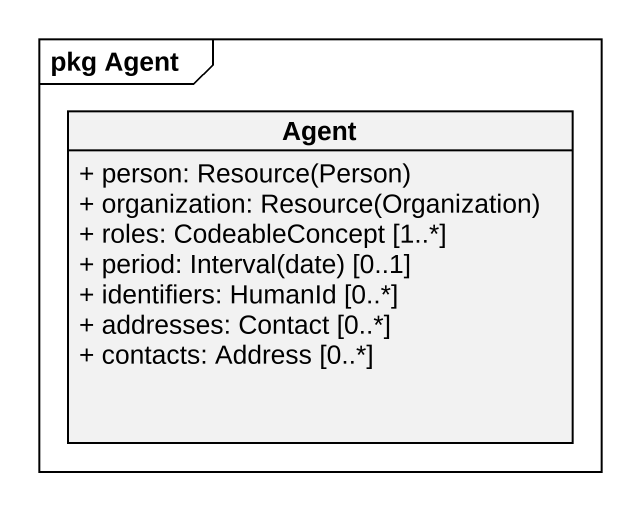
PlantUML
@startuml
mainframe pkg Agent
hide circle
hide empty members
skinparam classAttributeIconSize 0
class "Agent" as Agent_ {
  {field} + person: Resource(Person)
  {field} + organization: Resource(Organization)
  + roles: CodeableConcept [1..*]
  {field} + period: Interval(date) [0..1]
  + identifiers: HumanId [0..*]
  + addresses: Contact [0..*]
  + contacts: Address [0..*]
}
@enduml
